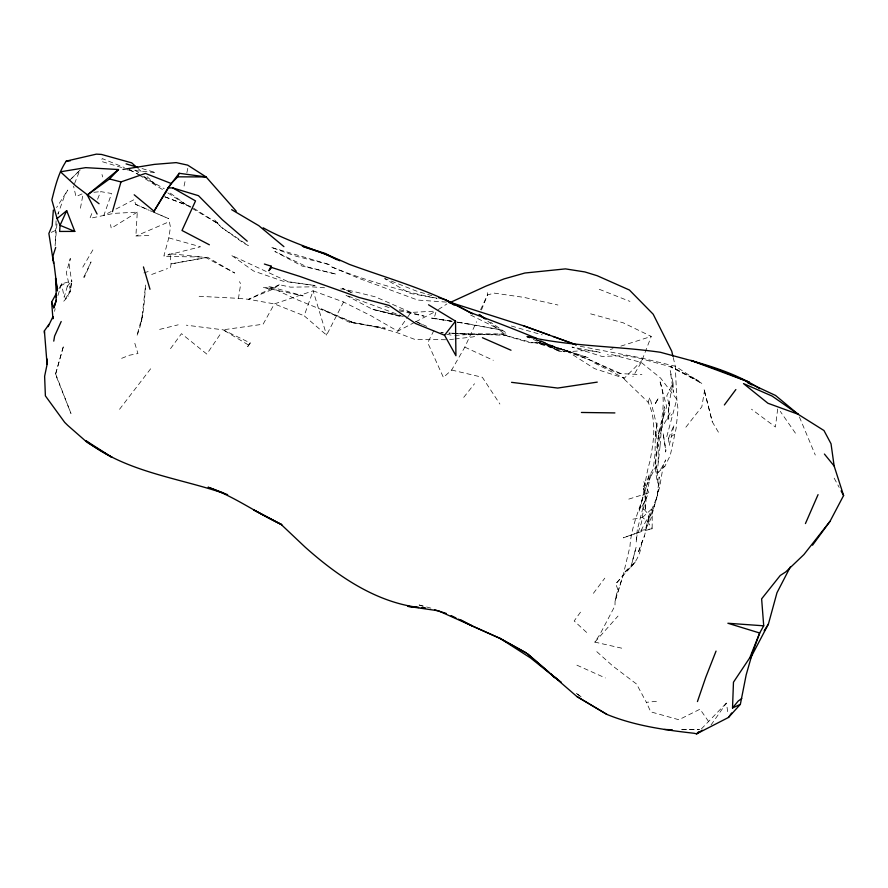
<?xml version="1.0" encoding="UTF-8"?>
<svg xmlns="http://www.w3.org/2000/svg" width="888" height="888" viewBox="0 0 888 888"><rect width="100%" height="100%" fill="white"/><g stroke="black" fill="none" stroke-linecap="round" stroke-linejoin="round"><path stroke-width="0.67" stroke-dasharray="4.44 3.33" d="M56.077 220.768L55.112 245.865M148.807 235.487L135.897 236.03L137.285 212.143L113.808 213.375L89.888 218.359L92.963 210.722M56.954 223.887L55.056 246.254M667.998 419.336L669.053 402.852L669.719 406.793L666.788 395.893L673.037 382.739L670.218 370.729L673.426 392.329L673.037 382.739L669.452 401.076L667.998 419.336L671.705 414.374M655.755 463.27C655.422 435.375 669.563 408.091 659.684 380.408L666.688 406.626L660.439 426.506L657.109 444.122M777.666 408.991L775.424 427.006L751.492 409.19M170.54 267.554L171.073 263.891L170.019 253.702L202.331 257.032L166.045 256.443L170.019 253.702M168.809 237.895L200.522 246.764L163.858 256.01L168.809 237.895L170.452 227.084L169.319 221.656L135.897 236.03M199.156 296.292L238.472 298.357L240.704 283.816L239.427 281.651M718.403 432.179L712.287 421.8L703.873 389.011L704.495 390.809L701.831 406.815L685.436 427.761M642.757 497.435L638.938 511.754C644.355 495.504 644.843 478.155 649.827 461.816C653.579 442.18 657.131 421.112 648.129 402.242L622.155 377.134L624.253 378.244L641.869 360.617M80.442 208.192L83.195 193.373M58.253 212.72L57.975 214.163L64.713 195.316L67.777 190.054L56.588 207.57M58.93 288.755L61.583 283.916L71.939 280.852L71.706 282.029L69.175 264.68L70.307 258.497L66.323 272.727L70.518 290.709L71.784 281.64L68.143 296.47L63.548 301.421L70.529 290.876L68.143 296.47M673.237 357.509L675.291 366.3L676.823 399.311L678.032 409.368L676.09 428.56L670.274 455.378L664.934 466.178L658.119 472.438L661.56 468.065L665.734 459.94L663.28 465.501L659.751 486.68L650.86 518.747L645.41 529.603L649.25 515.306L644.477 535.897L637.906 553.279L644.477 535.897M184.071 186.025L185.47 179.354M186.88 172.672L188.001 167.333M641.558 542.091C641.025 554.778 634.565 566.078 623.809 572.816L635.864 561.371L615.739 583.838L617.693 589.01L615.073 601.22L614.984 605.783L599.777 634.643L594.86 642.113L622.632 648.384M54.545 311.355L55.167 308.724M666.788 436.607L676.823 399.311L660.594 378.077L641.214 362.415L611.244 354.456L607.503 354.612M649.084 474.925C644.788 499.356 631.412 521.578 629.969 546.464L623.642 573.038L615.073 601.22L623.11 575.468L615.739 583.838M67.388 286.147L64.18 297.28L61.583 283.916L67.388 286.147L71.939 280.852M434.698 316.261L435.853 312.387M61.583 283.916L57.687 296.248M632.866 519.203L642.501 517.427L647.863 521.911C654.556 507.781 659.318 492.785 659.174 476.989L657.209 496.625L650.726 511.954L641.214 530.28L639.26 532.034L623.287 537.839L642.168 531.302L652.158 528.782L652.236 509.568L647.863 521.911L652.158 528.782L641.214 530.28M343.556 302.009L326.573 335.12L304.14 315.762L313.142 290.831L343.556 302.009L371.317 315.917L397.735 331.191L414.574 322.388M648.129 402.242L649.927 397.302L658.718 433.788L670.495 412.298M590.631 313.841L623.21 322.81L651.248 336.419L641.214 362.415L632.9 376.712M74.548 183.627L78.943 172.527M97.58 199.256L100.655 191.608L111.599 193.506L103.852 215.34L111.133 211.555M481.463 309.956L487.501 294.927L487.29 292.696M668.498 438.383L674.092 424.93L669.23 445.476L668.498 438.383L674.347 434.465M644.277 491.43L648.218 482.262M433.877 330.503L427.75 342.779L443.401 377.444L451.637 370.041L464.824 347.13L476.567 321.711M480.575 309.768L487.501 294.927L494.272 293.129L524.031 297.391L557.919 305.017M84.038 276.734L91.042 261.904L84.393 277.322L84.038 276.734L83.65 277.345M643.811 481.718L648.851 492.818L641.846 506.904L647.319 512.998M250.238 342.957L246.775 347.896L250.238 342.957L223.088 329.825L186.302 325.175M643.19 486.857L653.335 468.842L655.067 453.535L655.244 437.484L657.22 422.288L655.411 438.006L655.71 431.302L658.197 445.621L658.208 461.771L648.995 480.23L650.849 474.381L646.364 495.104L645.299 510.744L645.165 493.251L643.19 486.857L645.354 497.946L645.165 493.251M82.773 267.144L93.251 249.284M219.891 334.809L206.815 354.079L181.474 333.677L169.686 349.783M397.735 331.191L407.037 317.948M407.814 316.85L410.922 312.432L434.898 311.155M711.033 724.985L726.44 703.019L728.116 714.829M580.486 612.176L574.17 620.967L588.677 634.321M119.547 409.279L152.481 366.4M593.406 593.306L604.795 578.177M463.736 397.347L474.503 383.749M594.86 642.113L618.004 616.083M701.409 728.893L726.44 703.019M69.73 180.231L80.497 169.663L71.728 178.299M642.501 517.427L654.045 506.815M662.781 467.932L664.934 466.178M238.472 298.357L248.607 299.3L273.715 288.877L279.232 284.693L290.654 287.157L312.032 286.835L327.006 287.956M438.306 309.568L446.942 303.929M137.285 212.143L111.233 228.283L110.534 224.597M415.784 321.767L436.23 311.089M115.995 209.035L134.21 199.578L135.642 204.34L149.284 210.367M279.232 284.693L248.607 299.3L274.37 303.918L304.14 315.762M51.271 232.379L56.088 230.192M81.996 193.917L75.98 196.648L73.571 186.092M206.116 257.731L207.47 257.187L234.687 273.016L206.116 257.731L171.073 263.891L207.47 257.187M121.656 358.33L129.315 355.267L137.94 353.546L134.277 341.503M151.682 274.492L167.455 268.576M143.923 272.905L149.917 270.962M610.334 349.517L612.975 348.662M620.89 346.131L651.248 336.419M628.793 499.1L648.851 492.818M159.64 329.393L178.188 324.808M449.661 339.616L453.579 339.161M454.889 339.005L473.193 336.885L478.998 334.41L448.995 333.056M93.939 192.285L100.655 191.608M596.814 651.681L612.831 666.044L636.541 684.026L646.375 702.33L658.008 701.154M454.856 335.475L477.922 333.799L506.504 334.01L473.67 334.687L449.028 333.189M681.729 729.692L699.311 729.514M681.917 729.459L699.344 729.47M445.665 339.738L414.829 339.416L396.37 332.389L380.597 328.016L349.45 321.811L385.292 328.216L349.661 322.377L321.478 308.902L354.179 322.999L296.47 299.4L268.198 286.18L303.119 295.893L262.926 287.346L273.715 288.877M594.572 363.048L624.253 378.244L594.505 368.62L565.734 350.261L568.02 351.015L537.928 342.246L565.734 350.261L592.396 361.016L616.161 372.516L620.923 373.626L641.902 374.647M443.578 332.822L440.814 332.678L444.577 333.044M449.117 333.111L507.048 335.409L502.186 334.565L532.534 342.701L536.097 342.824L563.347 349.706L588.5 357.797L558.707 348.296L535.853 339.727M446.276 302.087L417.649 300.055L359.129 278.421L330.38 266.367C364.802 280.519 400.599 290.409 436.818 298.634M340.615 288.966L344.699 289.277L375.291 296.836L410.922 312.432M127.095 169.83L155.822 172.638L141.603 168.443M467.721 323.731L499.023 329.537L457.509 322.222M431.657 318.248L451.626 321.312M457.031 322.111L467.61 323.754L456.821 322.033M451.426 321.167L431.202 317.937L452.247 321.367M437.074 298.202L409.945 293.373L384.748 278.721M446.686 334.254L453.491 335.564M580.241 346.298L640.237 357.72L675.601 366.356L702.186 383.694L670.429 366.256L698.201 380.686L669.297 366.378L636.607 357.52L624.708 355.711L601.886 356.399L572.016 347.097L600.188 352.492C586.779 348.44 572.949 352.625 559.484 351.415L540.681 340.681M399.156 310.833L424.164 316.172L398.124 309.301M400.655 315.873L372.56 309.368L345.621 295.094L400.233 315.329M403.33 316.483L372.982 309.401L401.998 316.938M451.637 370.041L482.351 377.278L499.889 404.04M430.913 608.147L417.638 604.562L422.832 606.171M511.421 326.018L542.191 334.876M431.957 295.693L416.15 290.953L384.815 278.532M121.634 167.521L101.254 161.383L102.22 158.575L124.42 167.588M129.271 169.83L141.547 175.857M558.707 348.296L592.396 361.016L620.923 373.626M384.893 306.171L390.076 307.925M536.008 339.727L563.347 349.706M164.879 196.825L191.519 206.871L218.282 223.809L221.045 227.073L243.967 243.368L248.307 245.499L221.045 227.073L214.641 219.958L218.282 223.809L191.597 208.025M164.935 196.859L186.957 205.272L190.443 207.337M599.256 289.288L629.969 301.409M129.348 169.597L137.718 174.181M135.642 204.34L149.617 210.389M150.893 210.944L168.687 218.648L150.527 210.911M415.517 321.389L426.906 326.473M576.9 665.168L605.35 677.955M417.837 322.499L424.02 325.308M533.266 339.394L559.484 351.415L540.048 340.848M464.824 347.13L493.306 360.295M541.414 340.903L564.879 351.815L534.998 342.535L540.059 342.901L530.203 342.757L507.425 336.219L487.812 321.19M142.768 176.512L164.247 188.733M248.285 344.888L223.088 329.825L263.103 324.209L274.37 303.918L313.142 290.831L326.573 335.12M470.718 315.085L505.472 332.367L490.565 322.277M138.894 174.892L166.733 192.185M167.865 192.918L186.957 205.272L168.576 191.886M135.054 170.152L139.527 173.282M144.011 176.423L156.332 185.037L147.097 176.723M577.478 694.172L581.795 697.358L574.059 691.619M137.873 168.409L141.969 172.106M795.415 433.155L780.275 411.355M708.613 721.556L700.033 709.19L678.876 719.746L650.771 711.854L646.375 702.33M834.154 478.144L839.193 487.401M799.411 416.96L815.284 455.033M101.987 174.536L102.719 176.945M704.495 390.809L712.287 421.8M660.039 446.253L657.087 473.315L656.643 466.378L657.908 483.116C650.271 457.875 663.713 433.433 664.224 408.125L664.535 406.748L661.893 423.143L660.039 446.253M145.599 285.048C144.322 302.231 143.534 319.869 136.819 335.986L142.38 315.784L141.47 322.067L145.599 285.048M637.295 529.781L636.163 542.557L636.829 536.285L641.569 522.422L644.666 501.032L637.295 529.781M55.611 373.837L70.985 413.475L55.533 374.459L63.681 345.432L55.611 373.837M636.086 547.286L631.202 565.867L636.086 547.286M665.745 450.538L665.5 452.025L665.956 450.771L663.103 433.133L665.745 450.538M657.542 399.578L654.567 404.873L658.674 397.78L657.542 399.578M314.963 285.503L283.061 281.185L253.546 270.984L231.479 255.333L288.067 281.674L314.963 285.503M335.509 274.015L302.053 266.045L274.858 251.471L306.937 266.855L335.509 274.015M329.37 264.591L296.181 256.255L270.84 247.253L329.37 264.591M352.125 292.885L342.302 288.256L352.092 292.962"/><path stroke-width="1.33" d="M752.824 651.603L746.186 674.836L740.359 704.328L732.522 707.98L733.466 682.206L749.794 657.742L759.684 633.011L763.713 625.807L761.627 598.856L780.241 575.48L785.68 571.972L803.929 554.545L830.036 521.3L843.6 495.515L834.143 466L831.024 443.756L823.964 430.525L798.356 414.43L775.535 395.46L747.141 382.206L751.792 384.881M56.288 293.584L51.648 302.042L53.868 307.847L56.033 300.688L56.299 294.849L56.388 297.413L55.556 278.355L57.409 290.92L53.724 261.35M53.347 210.068L52.181 225.652L48.873 233.477L53.613 263.37M53.757 341.125L54.59 336.141L61.194 321.523M46.964 358.885L47.086 364.413L44.622 376.29L45.388 395.87L64.691 422.377L67.754 425.396L87.191 442.424L112.021 457.398M749.794 657.742L750.549 658.052L768.409 624.075L776.978 592.74L790.364 566.866M112.443 211.61L120.968 181.929L145.432 173.426L171.206 183.494L177.755 176.834L179.165 173.293L206.094 176.934L236.252 211.178M55.7 247.463L52.869 256.277L52.98 260.517M53.868 307.847L56.41 300.122M697.446 701.564L705.749 677.344L716.05 651.082M750.549 658.052L759.684 633.011L727.871 623.254L763.713 625.807M48.096 326.662L52.958 316.639L52.936 318.792L51.648 302.042M818.059 494.638L805.438 523.565M66.7 210.678L60.073 225.33L59.629 231.446L74.792 231.413L66.7 210.678L57.087 218.592L60.073 225.33L74.792 231.413M271.162 266.167L268.875 270.707L271.584 267.477L271.162 266.167L264.391 264.036M134.199 194.783L154.035 211.222L167.987 187.912L179.165 173.293M154.035 211.222L171.206 183.494M764.168 630.78L768.409 624.075M136.841 167.488L131.713 162.859L101.487 154.434L96.392 154.135L66.267 161.105C58.453 172.661 55.211 186.591 51.837 199.944L57.087 218.592M548.729 672.072L527.139 653.501L576.911 696.547L606.926 714.429C634.72 725.762 664.479 729.936 694.094 733.277L696.592 733.865L728.482 717.46L731.612 712.997M44.422 333.244L44.4 330.847L48.973 324.353M812.542 545.199L830.036 521.3M724.375 404.95L735.863 389.555M455.533 321.134L455.921 355.7L444.566 335.253L455.533 321.134L428.538 304.784M732.522 707.98L738.239 701.009L741.769 698.512M728.482 717.46L740.359 704.328M97.081 214.03L87.313 195.027L109.502 178.965L118.559 169.541L85.67 167.643L60.473 171.795L75.647 185.792L99.068 203.729M698.523 731.879L696.592 733.865L702.242 730.202M87.313 195.027L118.559 169.541M449.372 302.875L485.88 286.136L503.94 278.943L524.897 273.016L565.467 268.886L584.881 271.939L597.169 275.713L629.403 290.01L653.191 314.219L671.761 351.237L672.938 356.255M122.988 169.43L154.334 164.391L176.19 162.615L187.701 165.135L206.094 176.934L177.755 176.834M597.258 382.118L557.697 388.056L511.566 382.34M66.267 161.105L70.274 160.784M672.272 729.781L664.49 729.459M167.987 187.912L172.772 187.912L198.479 195.693L222.333 219.747L247.253 241.181M581.407 412.465L614.896 412.92M418.637 607.492C375.113 601.964 337.163 575.702 305.117 547.108L281.108 524.42L253.857 510.001L281.873 524.697C256.743 513.175 234.388 496.414 208.125 487.223L223.709 493.018M421.345 607.78L425.408 608.213M418.415 607.436L407.792 606.338L438.339 610.789L500.344 638.539L526.362 653.002L499.689 638.261M422.544 607.88L425.285 608.18M109.502 178.965L120.968 181.929M126.085 163.88L137.718 167.31M438.55 297.669L445.132 299.633L472.627 313.808L469.586 312.265C431.979 290.576 389.776 279.154 349.239 264.335C320.957 251.071 290.543 243.035 263.148 227.794M434.532 609.801L446.231 613.43M302.297 246.22L325.241 253.435L339.804 260.795M553.102 336.474L576.368 344.899L523.765 325.863L450.371 302.386L445.132 299.633L454.268 305.161M271.584 267.477L300.166 276.545L358.974 297.458L389.366 305.483L415.662 323.565L444.566 335.253M303.785 246.853L324.608 253.757L337.018 259.74M227.628 494.627C179.998 477.811 126.596 472.838 85.714 440.581L112.066 457.376M523.765 325.863L549.694 335.253M469.586 312.265C492.207 320.757 514.985 329.337 537.151 338.672M482.439 337.718L511.011 350.227M471.217 625.518L500.344 638.539L530.536 657.953L555.921 678.254L550.782 673.837M529.514 337.673L527.017 336.53C570.917 346.586 616.106 345.898 660.483 352.292C694.394 361.716 729.903 369.297 759.806 388.722M533.999 337.462L536.463 338.606M451.137 615.606L455.966 617.959M458.375 619.136L471.639 625.618L460.961 619.99M209.368 244.788L182.007 230.48L195.527 200.921L172.772 187.912M533.977 337.551L536.408 338.872M231.657 209.668L258.797 225.674L283.916 246.631M576.911 696.547L606.926 714.429M485.98 319.169L479.098 314.507L484.537 318.681M556.998 679.054L561.305 682.239M558.585 680.13L551.948 675.213L555.921 678.254M824.408 454.046L834.143 466M841.08 490.875L843.6 495.515M143.445 266.933L149.983 289.266M44.4 330.847L47.086 364.413M718.07 369.663L690.842 360.406L749.294 382.195L718.07 369.663M798.312 414.319L767.931 403.263L743.511 383.594L772.094 396.07L798.312 414.319"/></g></svg>
